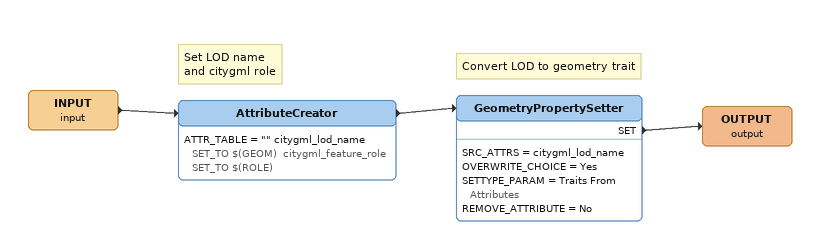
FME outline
INPUT (input)
    -> AttributeCreator
Note: Set LOD name / and citygml role
AttributeCreator
    ATTR_TABLE = "" citygml_lod_name SET_TO $(GEOM)  citygml_feature_role SET_TO $(ROLE)
    -> GeometryPropertySetter
Note: Convert LOD to geometry trait
GeometryPropertySetter
    SRC_ATTRS = citygml_lod_name
    OVERWRITE_CHOICE = Yes
    SETTYPE_PARAM = Traits From Attributes
    REMOVE_ATTRIBUTE = No
    SET -> OUTPUT (output)
OUTPUT (output)
